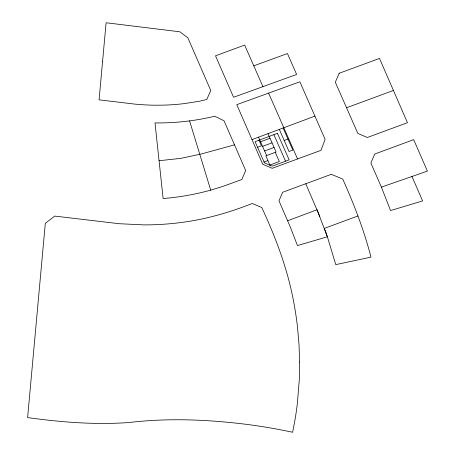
<?xml version="1.0" encoding="UTF-8"?>
<svg xmlns="http://www.w3.org/2000/svg" width="455" height="455" viewBox="0 0 455 455"><rect width="100%" height="100%" fill="white"/><g stroke="black" fill="none" stroke-linecap="round" stroke-linejoin="round"><path stroke-width="0.68" d="M287.623 220.76L317.061 209.732L327.378 236.765L335.773 264.628L370.979 257.143C364.091 230.304 354.058 204.397 342.769 179.133L331.331 174.31L282.68 192.255L278.972 200.843L289.954 226.169L297.473 245.586L327.378 236.765L324.375 228.359L357.948 215.966M252.007 139.617L262.717 164.261L272.238 168.304L320.968 150.332L325.132 139.349L299.862 81.792L236.782 104.661L252.007 139.617L314.928 116.11M260.567 141.778L270.014 138.246M257.57 147.295L261.432 145.85L258.958 140.237M262.592 146.374L272.033 142.847M284.182 140.453L287.958 139.042M264.617 150.975L274.058 147.448M264.048 162.014L267.91 160.569M269.889 165.074L279.336 161.542L275.286 152.345M346.556 107.761L393.444 90.46M253.788 65.833L287.452 53.548L296.632 74.449L233.569 97.273L215.528 55.8L244.648 45.068L262.95 86.649M381.398 187.113L427.393 171.12L413.692 139.645L374.704 154.035L370.87 163.009L381.398 187.113L390.561 210.563L422.615 200.934L411.974 176.483M210.716 190.133L222.165 186.652L241.838 179.532L245.683 170.528L224.053 120.814L214.777 116.23C195.235 120.911 175.107 123.191 155.007 122.907L163.123 198.511C179.213 197.294 195.167 194.421 210.716 190.133L189.564 120.882M234.507 144.844L201.502 153.932L180.783 158.38L159.079 160.717M268.587 93.127L297.559 158.96M283.101 128.003L292.815 150.082L289.039 151.492L279.319 129.413M273.876 134.663L285.552 161.195M267.989 133.651L276.083 152.05L265.839 155.872L269.946 165.205M258.542 137.177L266.641 155.576M305.771 183.74L319.865 216.569M299.629 362.038L299.299 379.726L297.377 403.215A347.665 328.322 21.3 0 1 294.846 420.676L292.628 432.25L284.034 430.475A537.986 508.064 21.3 0 0 245.205 424.191C206.689 419.487 167.611 417.9 129.027 422.53C95.158 424.959 61.175 422.234 27.607 417.582L45.312 223.314L54.759 216.085L119.119 223.712L143.774 224.889A275.383 260.067 21.3 0 0 184.571 222.034C207.827 218.804 230.44 212.053 252.258 203.482L261.779 207.525C275.946 238.062 287.924 269.849 293.896 303.081A371.968 351.277 21.3 0 1 297.451 326.576L299.003 344.293L299.629 362.038M102.591 61.271L99.071 99.833L133.372 103.945A220.732 208.453 21.3 0 0 155.564 105.213L162.947 105.145A206.161 194.694 21.3 0 0 184.986 103.507L199.489 101.22L206.763 99.486L210.779 90.511L187.847 37.822L179.901 31.805L106.095 22.75L102.591 61.271M339.151 73.283L335.318 82.241L357.863 133.457L367.401 137.478L407.464 122.696L379.493 58.416L339.151 73.283M277.465 133.326L255.096 141.676L264.418 162.856L272.221 166.172L289.135 159.853L277.465 133.326"/></g></svg>
